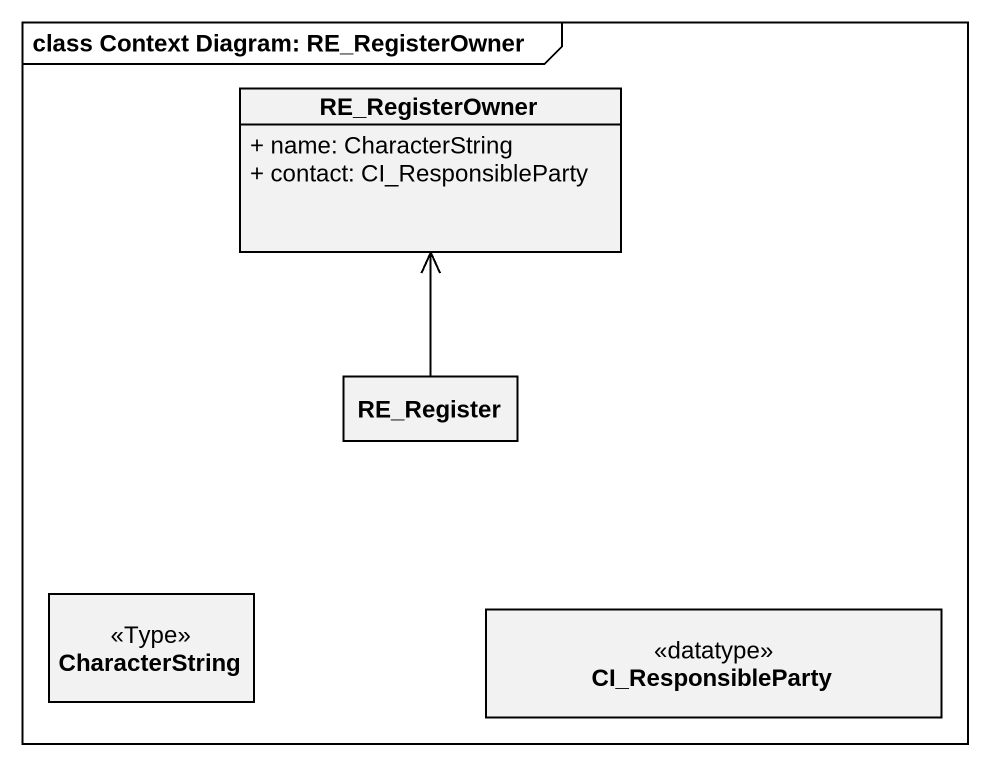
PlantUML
@startuml
mainframe class Context Diagram: RE_RegisterOwner
hide circle
hide empty members
skinparam classAttributeIconSize 0
class RE_RegisterOwner {
  + name: CharacterString
  + contact: CI_ResponsibleParty
}
class RE_Register
class CharacterString <<Type>>
class CI_ResponsibleParty <<datatype>>
RE_Register -up-> RE_RegisterOwner
@enduml
